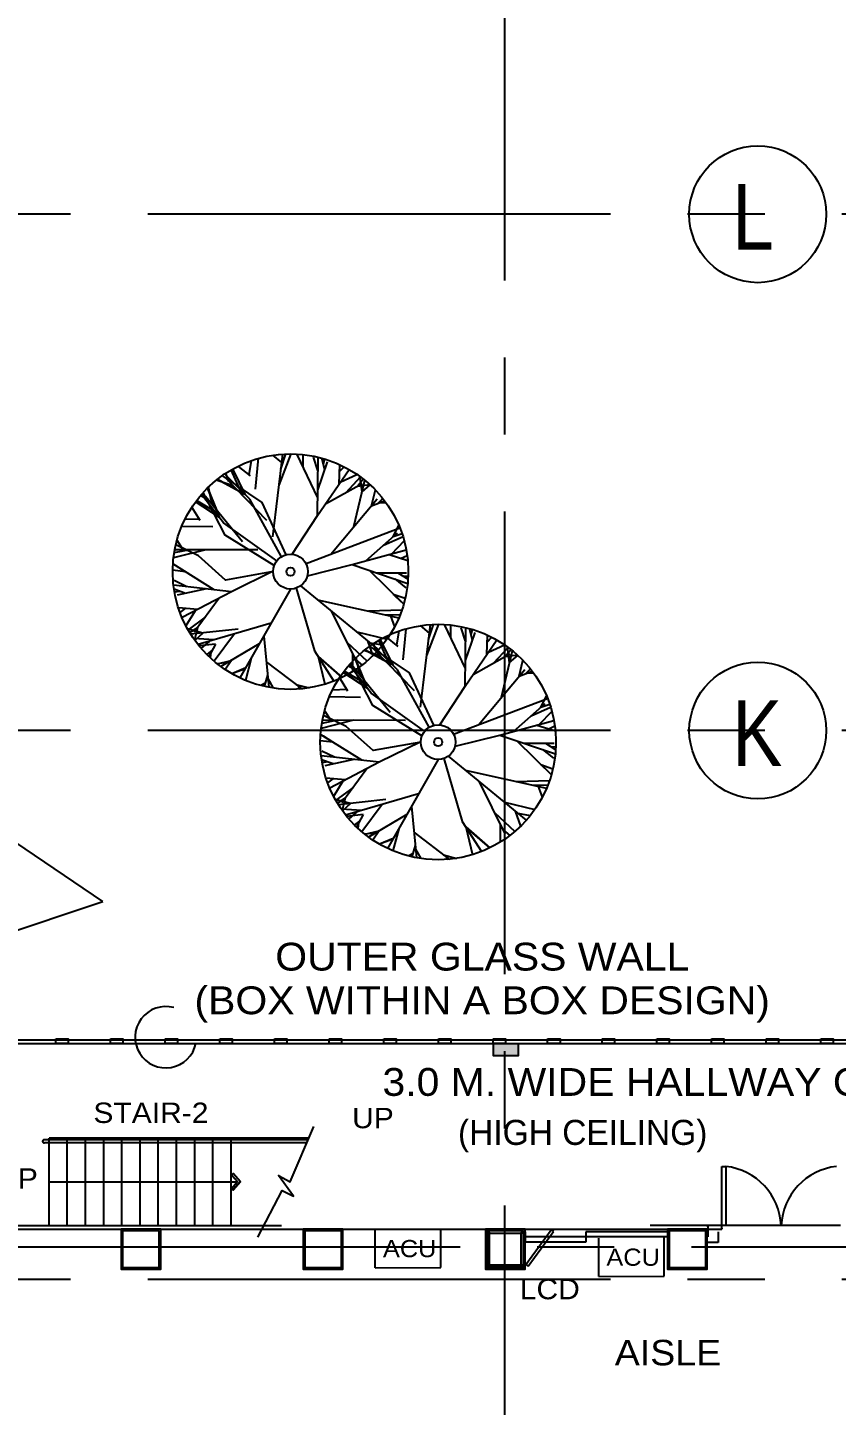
# Model space of a CAD drawing. Header units: millimetres. Extents: x 2148 to 2681, y 758 to 986.
# Drawn here: x 2299.27 to 2305.93, y 959.43 to 970.78 of the extents above; entities that cross this region are included whole.
import ezdxf

# ---------------------------------------------------------------- set-up
doc = ezdxf.new("R2010")
doc.units = ezdxf.units.MM
doc.linetypes.add('CENTER2', pattern=[28.575, 19.05, -3.175, 3.175, -3.175])
for name, color, linetype in [('cladding', 2, 'Continuous'), ('COLUMN', 7, 'Continuous'), ('D', 1, 'Continuous'), ('DR', 7, 'Continuous'), ('HATCH', 8, 'Continuous'), ('S-COLS', 6, 'Continuous'), ('S_GRID LINES', 252, 'Continuous'), ('TEXT', 6, 'Continuous')]:
    doc.layers.add(name, color=color, linetype=linetype)
doc.styles.add('ARIALNW', font='ARIALN.TTF')
doc.styles.add('MMTX$0$ESMX$0$X-OPTA1D', font='x-opta1d')

msp = doc.modelspace()

# ---------------------------------------------------------------- hatches: boundary and pattern name
at = {"layer": 'cladding'}
h = msp.add_hatch(color=256, dxfattribs=at)
h.paths.add_polyline_path([(2294.9863547, 960.6164818), (2294.9863547, 960.818979), (2295.0874106, 960.818979), (2295.0874106, 960.6164818)])
h.paths.add_polyline_path([(2294.9887839, 961.8891398), (2294.9887839, 961.7260593), (2295.1066247, 961.7260593), (2295.1066247, 961.9289431)])
h.paths.add_polyline_path([(2296.5048209, 962.4123399), (2296.707318, 962.4123399), (2296.707318, 962.311284), (2296.5048209, 962.311284)])
h.paths.add_polyline_path([(2298.6002604, 962.4123399), (2298.8027575, 962.4123399), (2298.8027575, 962.311284), (2298.6002604, 962.311284)])
h.paths.add_polyline_path([(2303.104246, 962.4123399), (2303.3067432, 962.4123399), (2303.3067432, 962.311284), (2303.104246, 962.311284)])

# ---------------------------------------------------------------- linework, layer by layer
at = {"color": 8, "ltscale": 0.05}
for p, q in [((2299.8877354, 963.5813846, 0), (2295.4042363, 966.6216973, 0)), ((2290.5018229, 960.4437215, 0), (2299.8877354, 963.5813846, 0))]:
    msp.add_line(p, q, dxfattribs=at)
for centre in [(2305.2800316, 969.2420849, 0), (2305.2803455, 964.9898693, 0)]:
    msp.add_circle(centre, 0.5634965)
at = {"layer": 'cladding'}
for p, q in [((2305.9607304, 960.9125956, 0), (2304.3947986, 960.9124278, 0)), ((2303.3708983, 960.5928889, 0), (2303.579972, 960.8776943, 0)), ((2303.3896164, 960.5791481, 0), (2303.5986901, 960.8639534, 0)), ((2303.579972, 960.8776943, 0), (2303.5986901, 960.8639534, 0)), ((2303.5829941, 960.881811, 0), (2303.5831699, 960.8820505, 0)), ((2303.3708983, 960.5928889, 0), (2303.3896164, 960.5791481, 0))]:
    msp.add_line(p, q, dxfattribs=at)
at = {"layer": 'cladding', "elevation": 0}
for points in [[(2299.5005223, 962.4514503), (2299.6021871, 962.4514503), (2299.6021871, 962.4123399), (2299.5005223, 962.4123399)], [(2299.5005223, 962.4514503), (2299.6021871, 962.4514503), (2299.6021871, 962.4123399), (2299.5005223, 962.4123399)], [(2299.9505223, 962.4514503), (2300.0521871, 962.4514503), (2300.0521871, 962.4123399), (2299.9505223, 962.4123399)], [(2299.9505223, 962.4514503), (2300.0521871, 962.4514503), (2300.0521871, 962.4123399), (2299.9505223, 962.4123399)], [(2300.4005223, 962.4514503), (2300.5021871, 962.4514503), (2300.5021871, 962.4123399), (2300.4005223, 962.4123399)], [(2300.4005223, 962.4514503), (2300.5021871, 962.4514503), (2300.5021871, 962.4123399), (2300.4005223, 962.4123399)], [(2300.8505223, 962.4514503), (2300.9521871, 962.4514503), (2300.9521871, 962.4123399), (2300.8505223, 962.4123399)], [(2300.8505223, 962.4514503), (2300.9521871, 962.4514503), (2300.9521871, 962.4123399), (2300.8505223, 962.4123399)], [(2301.3005223, 962.4514503), (2301.4021871, 962.4514503), (2301.4021871, 962.4123399), (2301.3005223, 962.4123399)], [(2301.3005223, 962.4514503), (2301.4021871, 962.4514503), (2301.4021871, 962.4123399), (2301.3005223, 962.4123399)], [(2301.7505223, 962.4514503), (2301.8521871, 962.4514503), (2301.8521871, 962.4123399), (2301.7505223, 962.4123399)], [(2301.7505223, 962.4514503), (2301.8521871, 962.4514503), (2301.8521871, 962.4123399), (2301.7505223, 962.4123399)], [(2302.2005223, 962.4514503), (2302.3021871, 962.4514503), (2302.3021871, 962.4123399), (2302.2005223, 962.4123399)], [(2302.2005223, 962.4514503), (2302.3021871, 962.4514503), (2302.3021871, 962.4123399), (2302.2005223, 962.4123399)], [(2302.6505223, 962.4514503), (2302.7521871, 962.4514503), (2302.7521871, 962.4123399), (2302.6505223, 962.4123399)], [(2302.6505223, 962.4514503), (2302.7521871, 962.4514503), (2302.7521871, 962.4123399), (2302.6505223, 962.4123399)], [(2303.1005223, 962.4514503), (2303.2021871, 962.4514503), (2303.2021871, 962.4123399), (2303.1005223, 962.4123399)], [(2303.1005223, 962.4514503), (2303.2021871, 962.4514503), (2303.2021871, 962.4123399), (2303.1005223, 962.4123399)], [(2303.5505223, 962.4514503), (2303.6521871, 962.4514503), (2303.6521871, 962.4123399), (2303.5505223, 962.4123399)], [(2303.5505223, 962.4514503), (2303.6521871, 962.4514503), (2303.6521871, 962.4123399), (2303.5505223, 962.4123399)], [(2304.0005223, 962.4514503), (2304.1021871, 962.4514503), (2304.1021871, 962.4123399), (2304.0005223, 962.4123399)], [(2304.0005223, 962.4514503), (2304.1021871, 962.4514503), (2304.1021871, 962.4123399), (2304.0005223, 962.4123399)], [(2304.4505223, 962.4514503), (2304.5521871, 962.4514503), (2304.5521871, 962.4123399), (2304.4505223, 962.4123399)], [(2304.4505223, 962.4514503), (2304.5521871, 962.4514503), (2304.5521871, 962.4123399), (2304.4505223, 962.4123399)], [(2304.9005223, 962.4514503), (2305.0021871, 962.4514503), (2305.0021871, 962.4123399), (2304.9005223, 962.4123399)], [(2304.9005223, 962.4514503), (2305.0021871, 962.4514503), (2305.0021871, 962.4123399), (2304.9005223, 962.4123399)], [(2305.3505223, 962.4514503), (2305.4521871, 962.4514503), (2305.4521871, 962.4123399), (2305.3505223, 962.4123399)], [(2305.3505223, 962.4514503), (2305.4521871, 962.4514503), (2305.4521871, 962.4123399), (2305.3505223, 962.4123399)], [(2305.8005223, 962.4514503), (2305.9021871, 962.4514503), (2305.9021871, 962.4123399), (2305.8005223, 962.4123399)], [(2305.8005223, 962.4514503), (2305.9021871, 962.4514503), (2305.9021871, 962.4123399), (2305.8005223, 962.4123399)]]:
    msp.add_lwpolyline(points, close=True, dxfattribs=at)
at = {"layer": 'cladding'}
msp.add_lwpolyline([(2301.1647997, 960.8166655), (2301.3645465, 961.2023435), (2301.4583931, 961.1537394), (2301.33397, 961.3262246), (2301.4290829, 961.2719227), (2301.625628, 961.7287518)], dxfattribs=at)
at = {"layer": 'COLUMN', "color": 4, "lineweight": -3, "ltscale": 0.05, "elevation": 0}
for points in [[(2303.104246, 962.4123399), (2303.3067432, 962.4123399), (2303.3067432, 962.311284), (2303.104246, 962.311284)], [(2303.3645895, 960.881811), (2303.0384284, 960.881811), (2303.0384284, 960.5536498), (2303.3645895, 960.5536498)]]:
    msp.add_lwpolyline(points, close=True, dxfattribs=at)
at = {"layer": 'COLUMN', "color": 2, "lineweight": -3, "ltscale": 0.05, "elevation": 0}
msp.add_lwpolyline([(2303.3520895, 960.869311), (2303.0509284, 960.869311), (2303.0509284, 960.5661498), (2303.3520895, 960.5661498)], close=True, dxfattribs=at)
at = {"layer": 'D', "color": 8, "ltscale": 0.5}
for p, q in [((2301.2878254, 966.5864705), (2301.36924, 967.2669783)), ((2301.3387567, 967.012182), (2301.437596, 967.2690761)), ((2301.354461, 967.1434473), (2301.3947387, 967.2683252)), ((2301.6571192, 966.906114), (2301.4863891, 967.2676248)), ((2301.1050156, 967.0867251), (2301.0032435, 967.1686238)), ((2301.0935395, 967.0959602), (2301.1128585, 967.2146845)), ((2301.1448327, 966.9777665), (2301.1708233, 967.2329429)), ((2301.3609259, 967.1974847), (2301.2867738, 967.2579783)), ((2301.5379163, 967.158519), (2301.499181, 967.2405387)), ((2301.5379163, 967.158519), (2301.5379384, 967.2634112)), ((2301.6592524, 967.1304985), (2301.6215005, 967.2401958)), ((2301.6557303, 966.7600268), (2301.6603135, 967.2421169)), ((2301.6577244, 966.9697767), (2301.7391864, 967.2028454)), ((2301.7159807, 967.1364521), (2301.69252, 967.2337732)), ((2301.7042504, 967.1851127), (2301.7169566, 967.2266467)), ((2301.8338738, 967.0196453), (2301.8389988, 967.1801163)), ((2301.8371524, 967.122302), (2301.8755423, 967.162348)), ((2300.9623688, 967.0053862), (2300.822189, 967.0525215)), ((2301.0616006, 966.9325777), (2300.8304378, 967.0591354)), ((2300.8304378, 967.0591354), (2301.0150591, 966.9580584)), ((2301.0995184, 966.8948306), (2300.8903771, 967.10303)), ((2300.9266078, 967.0421854), (2300.9018041, 967.1106267)), ((2301.2386224, 966.7211135), (2300.9019769, 967.0675312)), ((2301.0377431, 966.927824), (2300.9455216, 967.1376205)), ((2301.0616006, 966.9325777), (2300.9575329, 967.1444904)), ((2301.6557303, 966.7600268), (2301.916521, 967.1400916)), ((2301.8469128, 967.0386478), (2301.980529, 967.0999133)), ((2301.8908015, 966.950552), (2302.0105338, 967.0785611)), ((2301.9554983, 966.6697319), (2302.0446056, 967.0521344)), ((2301.9848257, 967.0030687), (2302.0314749, 967.0626072)), ((2302.0219395, 966.9548632), (2302.0032889, 967.083875)), ((2300.881652, 966.7017163), (2300.7000584, 966.9343336)), ((2300.8487286, 966.7438904), (2300.7508295, 966.9885715)), ((2300.7508295, 966.9885715), (2300.829018, 966.7931536)), ((2300.788356, 966.8511432), (2300.7583856, 966.9959669)), ((2301.7216257, 966.8560598), (2302.024451, 967.0252011)), ((2301.9848257, 967.0030687), (2302.085436, 967.0170634)), ((2302.0219395, 966.9548632), (2302.0901441, 967.0127584)), ((2302.0993972, 966.8411118), (2302.1317594, 966.9720825)), ((2300.6904848, 966.7192897), (2300.6213926, 966.8301555)), ((2300.8487286, 966.7438904), (2300.6508377, 966.8726392)), ((2300.8563113, 966.7670049), (2300.6590996, 966.8837393)), ((2300.7561148, 966.8910624), (2300.6911451, 966.923901)), ((2301.0374184, 966.5427686), (2300.7339084, 966.9185571)), ((2301.3582844, 966.4214276), (2301.0995184, 966.8948306)), ((2301.764198, 966.4418984), (2302.1467985, 966.8975655)), ((2302.0993972, 966.8411118), (2302.2079233, 966.8828044)), ((2302.1536602, 966.8619581), (2302.1933966, 966.9015986)), ((2302.1732338, 966.8694777), (2302.2179486, 966.8692572)), ((2300.6826938, 966.7317913), (2300.5625091, 966.726861)), ((2301.3205765, 966.3880037), (2300.881652, 966.7017163)), ((2301.4471398, 966.4418221), (2301.6557303, 966.7600268)), ((2300.793877, 966.6666834), (2300.5374257, 966.6715065)), ((2302.0542263, 966.3874781), (2302.3138118, 966.6175376)), ((2302.1992459, 966.5160027), (2302.3595916, 966.5867938)), ((2302.2798445, 966.5874339), (2302.3262515, 966.6777924)), ((2302.2798445, 966.5874339), (2302.3514406, 966.6118262)), ((2300.7364358, 966.4782916), (2300.4695361, 966.4109988)), ((2300.6042345, 966.4784551), (2300.4754253, 966.4534562)), ((2301.1651828, 966.4777615), (2300.4798228, 966.4786089)), ((2300.5498118, 966.4785224), (2300.4986551, 966.5593989)), ((2301.9418293, 966.3569586), (2302.3866573, 966.477744)), ((2302.2679274, 966.4455049), (2302.3698481, 966.5514243)), ((2300.8035277, 966.1495003), (2300.4651209, 966.3623843)), ((2301.9418293, 966.3569586), (2302.3984344, 966.2022213)), ((2302.2456868, 966.4394659), (2302.3988624, 966.3913571)), ((2302.3436765, 966.4086897), (2302.3941465, 966.4317167)), ((2300.5672538, 966.2981347), (2300.4631172, 966.3107018)), ((2300.5672538, 966.2981347), (2300.4904759, 966.346434)), ((2301.2896651, 966.3022383), (2300.9487257, 966.1333459)), ((2302.0801938, 966.3100688), (2302.3651281, 966.0296205)), ((2302.1404911, 966.2896349), (2302.3873859, 966.2896349)), ((2302.3170541, 966.2896349), (2302.4011844, 966.2353772)), ((2302.3591192, 966.2625061), (2302.4025197, 966.2607968)), ((2300.9487257, 966.1333459), (2300.4695702, 966.1866556)), ((2300.5677902, 966.118709), (2300.4739882, 966.1536805)), ((2300.5805092, 966.1743128), (2300.4761357, 966.2249574)), ((2300.5208892, 966.1361948), (2300.4781304, 966.1285652)), ((2300.7402526, 966.1565401), (2300.4990917, 966.1036395)), ((2300.9487257, 966.1333459), (2300.5401084, 965.9200552)), ((2301.4800568, 966.1633211), (2301.6313799, 965.6454682)), ((2302.2927166, 966.2380477), (2302.3838147, 966.1662158)), ((2300.8454782, 966.0794526), (2300.6412149, 965.7991163)), ((2301.6566034, 966.0669208), (2302.3258649, 965.9192451)), ((2302.2791335, 966.1142613), (2302.3437795, 966.050633)), ((2302.2791335, 966.1142613), (2302.378159, 966.0796733)), ((2300.6696033, 965.9876491), (2300.5096772, 966.0018207)), ((2300.5672952, 965.996715), (2300.5229311, 965.9634088)), ((2300.6491733, 965.976985), (2300.5723142, 965.8516876)), ((2300.7313648, 965.9228404), (2300.5899109, 965.8193371)), ((2301.7674719, 965.9760482), (2301.9834152, 965.5439557)), ((2302.0752795, 965.974538), (2302.3503991, 965.983081)), ((2302.2043755, 965.9460523), (2302.3355496, 965.9428715)), ((2302.2575198, 965.9343258), (2302.2901596, 965.8443665)), ((2300.7113458, 965.7931678), (2300.585505, 965.8271674)), ((2300.6679431, 965.8357988), (2300.6032362, 965.7966326)), ((2301.0023902, 965.8249078), (2300.6120573, 965.7823398)), ((2300.6679431, 965.8357988), (2300.6419745, 965.7375955)), ((2300.7113458, 965.7931678), (2300.6456833, 965.7324047)), ((2301.9788068, 965.802829), (2302.2282687, 965.7431696)), ((2302.309235, 965.6916962), (2302.328554, 965.8104204)), ((2302.3605282, 965.5735025), (2302.3865188, 965.8286789)), ((2302.5766214, 965.7932207), (2302.5024693, 965.8537143)), ((2302.5035209, 965.1822065), (2302.5849355, 965.8627142)), ((2302.5544522, 965.607918), (2302.6532915, 965.8648121)), ((2302.5701565, 965.7391833), (2302.6104342, 965.8640612)), ((2302.8728147, 965.50185), (2302.7020846, 965.8633608)), ((2302.7536118, 965.7542549), (2302.7148765, 965.8362747)), ((2302.7536118, 965.7542549), (2302.7536339, 965.8591471)), ((2302.8749479, 965.7262345), (2302.837196, 965.8359318)), ((2302.8714259, 965.3557628), (2302.876009, 965.8378529)), ((2302.8734199, 965.5655126), (2302.954882, 965.7985813)), ((2302.9316762, 965.7321881), (2302.9082155, 965.8295092)), ((2302.9199459, 965.7808486), (2302.9326521, 965.8223826)), ((2300.8149786, 965.7026177), (2300.6810705, 965.6862084)), ((2300.8149786, 965.7026177), (2300.7605623, 965.59988)), ((2301.8963272, 965.7182148), (2302.0639469, 965.5619361)), ((2302.0685261, 965.7292912), (2302.1122591, 965.6061962)), ((2302.0734576, 965.7154107), (2302.1919075, 965.6944752)), ((2302.3152139, 965.4905666), (2302.1060726, 965.6987659)), ((2302.1423033, 965.6379213), (2302.1174996, 965.7063627)), ((2302.2534386, 965.5235599), (2302.1612171, 965.7333564)), ((2302.2772961, 965.5283136), (2302.1732284, 965.7402264)), ((2302.3207111, 965.6824611), (2302.218939, 965.7643598)), ((2302.8714259, 965.3557628), (2303.1322165, 965.7358276)), ((2303.0495693, 965.6153812), (2303.0546943, 965.7758522)), ((2303.0528479, 965.7180379), (2303.0912378, 965.7580839)), ((2303.0626083, 965.6343837), (2303.1962245, 965.6956492)), ((2303.237635, 965.5505991), (2303.2189844, 965.6796109)), ((2300.7877704, 965.6512489), (2300.7436474, 965.6165573)), ((2300.777956, 965.6327193), (2300.7728083, 965.5883013)), ((2301.6313799, 965.6454682), (2301.7910545, 965.3972927)), ((2301.6603293, 965.6004734), (2301.8590068, 965.427325)), ((2301.6603293, 965.6004734), (2301.7165748, 965.3711842)), ((2301.8590068, 965.427325), (2301.7003303, 965.5656123)), ((2301.9446765, 965.6214702), (2301.9429204, 965.4735883)), ((2302.0644241, 965.3396263), (2301.966525, 965.5843075)), ((2301.966525, 965.5843075), (2302.0447135, 965.3888896)), ((2301.9676156, 965.57557), (2302.0240404, 965.5295733)), ((2302.0040515, 965.4468792), (2301.9740811, 965.5917029)), ((2302.1780643, 965.6011222), (2302.0378845, 965.6482575)), ((2302.2772961, 965.5283136), (2302.0461333, 965.6548714)), ((2302.0461333, 965.6548714), (2302.2307546, 965.5537943)), ((2302.4543179, 965.3168494), (2302.1176724, 965.6632671)), ((2302.9373212, 965.4517957), (2303.2401465, 965.6209371)), ((2303.1064971, 965.5462879), (2303.2262293, 965.674297)), ((2303.1711938, 965.2654679), (2303.2603011, 965.6478704)), ((2303.2005213, 965.5988046), (2303.2471704, 965.6583432)), ((2303.2005213, 965.5988046), (2303.3011315, 965.6127993)), ((2303.237635, 965.5505991), (2303.3058396, 965.6084943)), ((2303.3150927, 965.4368478), (2303.3474549, 965.5678185)), ((2301.0451659, 965.4930287), (2300.9498908, 965.4578018)), ((2302.0644241, 965.3396263), (2301.8665332, 965.4683752)), ((2302.0720068, 965.3627409), (2301.8747951, 965.4794752)), ((2301.9718104, 965.4867983), (2301.9068406, 965.519637)), ((2302.0973475, 965.2974522), (2301.9157539, 965.5300696)), ((2302.2531139, 965.1385045), (2301.9496039, 965.5142931)), ((2302.5739799, 965.0171635), (2302.3152139, 965.4905666)), ((2302.9798935, 965.0376343), (2303.362494, 965.4933015)), ((2303.3150927, 965.4368478), (2303.4236188, 965.4785403)), ((2303.3693557, 965.457694), (2303.4090921, 965.4973345)), ((2303.3889293, 965.4652136), (2303.4336441, 965.4649932)), ((2301.5028063, 965.3412987), (2301.4934813, 965.3307386)), ((2301.5020877, 965.3511808), (2301.503525, 965.3314167)), ((2301.5028063, 965.3412987), (2301.5108319, 965.3319759)), ((2301.9061803, 965.3150257), (2301.8370881, 965.4258915)), ((2302.6628353, 965.037558), (2302.8714259, 965.3557628)), ((2302.0095725, 965.2624193), (2301.7531213, 965.2672425)), ((2301.8983893, 965.3275272), (2301.7782046, 965.3225969)), ((2302.536272, 964.9837396), (2302.0973475, 965.2974522)), ((2303.49554, 965.1831698), (2303.541947, 965.2735283)), ((2301.7655073, 965.0742583), (2301.7143506, 965.1551348)), ((2303.2699218, 964.983214), (2303.5295073, 965.2132735)), ((2303.4149414, 965.1117387), (2303.5752871, 965.1825297)), ((2303.4836229, 965.0412409), (2303.5855436, 965.1471602)), ((2303.49554, 965.1831698), (2303.5671361, 965.2075621)), ((2301.9521313, 965.0740276), (2301.6852316, 965.0067348)), ((2301.8199301, 965.0741911), (2301.6911208, 965.0491922)), ((2302.3808783, 965.0734975), (2301.6955183, 965.0743449)), ((2303.1575248, 964.9526946), (2303.6023528, 965.0734799)), ((2303.4613823, 965.0352018), (2303.6145579, 964.987093)), ((2303.559372, 965.0044256), (2303.609842, 965.0274527)), ((2301.7829494, 964.8938707), (2301.6788127, 964.9064378)), ((2302.0192233, 964.7452362), (2301.6808164, 964.9581202)), ((2301.7829494, 964.8938707), (2301.7061714, 964.9421699)), ((2302.5053606, 964.8979742), (2302.1644212, 964.7290819)), ((2303.1575248, 964.9526946), (2303.6141299, 964.7979573)), ((2303.2958893, 964.9058047), (2303.5808237, 964.6253564)), ((2303.3561866, 964.8853708), (2303.6030814, 964.8853708)), ((2303.5327496, 964.8853708), (2303.6168799, 964.8311132)), ((2302.1644212, 964.7290819), (2301.6852657, 964.7823915)), ((2301.7962047, 964.7700487), (2301.6918312, 964.8206934)), ((2303.5084121, 964.8337836), (2303.5995102, 964.7619517)), ((2303.5748147, 964.858242), (2303.6182152, 964.8565327)), ((2301.7834857, 964.714445), (2301.6896837, 964.7494164)), ((2301.7365847, 964.7319307), (2301.6938259, 964.7243011)), ((2301.9559481, 964.7522761), (2301.7147872, 964.6993754)), ((2302.1644212, 964.7290819), (2301.7558039, 964.5157911)), ((2302.0611737, 964.6751886), (2301.8569104, 964.3948523)), ((2302.6957523, 964.7590571), (2302.8470754, 964.2412042)), ((2302.8722989, 964.6626567), (2303.5415604, 964.5149811)), ((2303.494829, 964.7099972), (2303.5594751, 964.6463689)), ((2303.494829, 964.7099972), (2303.5938545, 964.6754093)), ((2301.8852989, 964.5833851), (2301.7253727, 964.5975566)), ((2301.7829907, 964.5924509), (2301.7386266, 964.5591447)), ((2301.8648688, 964.572721), (2301.7880097, 964.4474236)), ((2302.9831674, 964.5717841), (2303.1991107, 964.1396917)), ((2303.290975, 964.5702739), (2303.5660946, 964.5788169)), ((2303.420071, 964.5417883), (2303.5512451, 964.5386074)), ((2301.9470603, 964.5185764), (2301.8056065, 964.4150731)), ((2301.8836386, 964.4315348), (2301.8189317, 964.3923685)), ((2301.8836386, 964.4315348), (2301.85767, 964.3333314)), ((2303.4732153, 964.5300617), (2303.5058551, 964.4401025)), ((2301.9270413, 964.3889037), (2301.8012005, 964.4229034)), ((2302.2180857, 964.4206437), (2301.8277528, 964.3780758)), ((2301.9270413, 964.3889037), (2301.8613788, 964.3281406)), ((2303.1945023, 964.398565), (2303.4439642, 964.3389056)), ((2303.2842216, 964.3250272), (2303.3279547, 964.2019322)), ((2302.0306741, 964.2983537), (2301.896766, 964.2819443)), ((2302.0034659, 964.2469848), (2301.9593429, 964.2122932)), ((2302.0306741, 964.2983537), (2301.9762578, 964.1956159)), ((2301.9936515, 964.2284552), (2301.9885038, 964.1840372)), ((2302.8470754, 964.2412042), (2303.00675, 963.9930287)), ((2303.1120227, 964.3139507), (2303.2796424, 964.1576721)), ((2303.160372, 964.2172061), (2303.1586159, 964.0693242)), ((2303.2891531, 964.3111466), (2303.407603, 964.2902112)), ((2302.2608614, 964.0887646), (2302.1655863, 964.0535378)), ((2302.8760248, 964.1962094), (2303.0747023, 964.023061)), ((2302.8760248, 964.1962094), (2302.9322704, 963.9669202)), ((2303.0747023, 964.023061), (2302.9160258, 964.1613483)), ((2303.1833111, 964.1713059), (2303.2397359, 964.1253093)), ((2302.7185018, 963.9370347), (2302.7091768, 963.9264746)), ((2302.7177832, 963.9469167), (2302.7192205, 963.9271526)), ((2302.7185018, 963.9370347), (2302.7265274, 963.9277118))]:
    msp.add_line(p, q, dxfattribs=at)
at = {"layer": 'D', "ltscale": 0.5}
for p, q in [((2301.5726204, 966.2650397), (2301.9418293, 966.3569586)), ((2302.7883159, 964.8607756), (2303.1575248, 964.9526946))]:
    msp.add_line(p, q, dxfattribs=at)
at = {"layer": 'D', "color": 8, "ltscale": 0.5}
for points in [[(2301.3981898, 966.4381796), (2301.1986632, 966.8681047), (2300.8714614, 967.0899317)], [(2301.2991561, 966.3503973), (2300.8962855, 966.6000805), (2300.7153322, 966.9515405)], [(2301.5608351, 966.364547), (2302.3341212, 966.6586749)], [(2301.2896279, 966.2989738), (2300.8977058, 966.2288028), (2300.6765956, 966.4285727), (2300.4884099, 966.5193551)], [(2301.5162634, 966.1819494), (2302.1588979, 965.6552186)], [(2301.2727458, 965.872962), (2300.6716424, 965.6979655)], [(2300.8035337, 965.7363624), (2300.6349916, 965.7475689)], [(2300.7625053, 965.724418), (2300.6964371, 965.6678166)], [(2300.9721941, 965.7854637), (2300.8035337, 965.5609423)], [(2301.1765455, 965.7035571), (2300.8593648, 965.5167471)], [(2301.2131924, 965.7680907), (2301.2545107, 965.3454524)], [(2302.6138853, 965.0339156), (2302.4143588, 965.4638407), (2302.0871569, 965.6856676)], [(2300.829497, 965.5395591), (2300.9463558, 965.5679822), (2300.8954386, 965.491524)], [(2301.1088122, 965.5842812), (2301.0613322, 965.4029475)], [(2300.9149952, 965.5495117), (2300.829497, 965.5395591)], [(2301.0641412, 965.5056174), (2300.9496168, 965.4579593)], [(2301.2338515, 965.5567716), (2301.5254654, 965.3332628)], [(2302.5148516, 964.9461332), (2302.111981, 965.1958165), (2301.9310277, 965.5472765)], [(2301.2251648, 965.3802013), (2301.1897479, 965.3598948)], [(2301.2446796, 965.4460135), (2301.2171621, 965.3532129)], [(2301.2474977, 965.417187), (2301.2897558, 965.3395189)], [(2301.4774561, 965.3700597), (2301.5859039, 965.3409618)], [(2302.7765306, 964.960283), (2303.5498167, 965.2544109)], [(2302.5053234, 964.8947098), (2302.1134013, 964.8245388), (2301.8922911, 965.0243087), (2301.7041054, 965.115091)], [(2302.7319589, 964.7776854), (2303.3745935, 964.2509545)], [(2302.4884413, 964.4686979), (2301.8873379, 964.2937014)], [(2302.0192292, 964.3320983), (2301.8506871, 964.3433048)], [(2301.9782008, 964.3201539), (2301.9121326, 964.2635526)], [(2302.1878896, 964.3811997), (2302.0192292, 964.1566783)], [(2302.4288879, 964.3638267), (2302.4702062, 963.9411884)], [(2302.392241, 964.299293), (2302.0750603, 964.112483)], [(2302.0451925, 964.1352951), (2302.1620513, 964.1637181), (2302.1111341, 964.0872599)], [(2302.1306907, 964.1452477), (2302.0451925, 964.1352951)], [(2302.2798367, 964.1013533), (2302.1653123, 964.0536953)], [(2302.3245077, 964.1800171), (2302.2770277, 963.9986834)], [(2302.4495471, 964.1525075), (2302.7411609, 963.9289988)], [(2302.4408603, 963.9759372), (2302.4054434, 963.9556308)], [(2302.4603751, 964.0417495), (2302.4328576, 963.9489489)], [(2302.4631933, 964.0129229), (2302.5054513, 963.9352548)], [(2302.6931516, 963.9657957), (2302.8015994, 963.9366977)]]:
    msp.add_lwpolyline(points, dxfattribs=at)
at = {"layer": 'D', "ltscale": 0.5}
for points in [[(2301.4331587, 966.155443), (2301.0170242, 965.4226461)], [(2302.6488542, 964.751179), (2302.2327197, 964.0183821)]]:
    msp.add_lwpolyline(points, dxfattribs=at)
for centre, radius in [((2301.4331587, 966.2989738), 0.9701125), ((2301.4331587, 966.2989738), 0.1435308), ((2301.4331587, 966.2989738), 0.0340223), ((2302.6488542, 964.8947098), 0.9701125), ((2302.6488542, 964.8947098), 0.1435308), ((2302.6488542, 964.8947098), 0.0340223)]:
    msp.add_circle(centre, radius, dxfattribs=at)
at = {"layer": 'DR', "ltscale": 10}
for p, q in [((2296.5377615, 962.442268, 0), (2306.4650787, 962.442268, 0)), ((2296.5377615, 962.4123399, 0), (2306.4650787, 962.4123399)), ((2301.5785424, 961.619311, 0), (2299.4066741, 961.619311, 0)), ((2301.5677865, 961.594311, 0), (2299.4066741, 961.594311, 0)), ((2301.5839204, 961.631811, 0), (2299.4449388, 961.631811, 0)), ((2299.4449388, 960.9134703, 0), (2299.4449388, 961.631811, 0)), ((2299.5949388, 960.9134703, 0), (2299.5949388, 961.631811, 0)), ((2299.7449388, 960.9134703, 0), (2299.7449388, 961.631811, 0)), ((2299.8949388, 960.9134703, 0), (2299.8949388, 961.631811, 0)), ((2300.0449388, 960.9134703, 0), (2300.0449388, 961.631811, 0)), ((2300.1949388, 960.9134703, 0), (2300.1949388, 961.631811, 0)), ((2300.3449388, 960.9134703, 0), (2300.3449388, 961.631811, 0)), ((2300.4949388, 960.9134703, 0), (2300.4949388, 961.631811, 0)), ((2300.6449388, 960.9134703, 0), (2300.6449388, 961.631811, 0)), ((2300.7949388, 960.9134703, 0), (2300.7949388, 961.631811, 0)), ((2300.9449388, 960.9134703, 0), (2300.9449388, 961.631811, 0)), ((2304.9857304, 960.9124278, 0), (2304.9857304, 961.3999278, 0)), ((2304.9857304, 961.3999278, 0), (2305.0182304, 961.3999278, 0)), ((2305.0182304, 961.3999278, 0), (2305.0182304, 960.9124278, 0)), ((2295.9267237, 960.9134703), (2301.3588922, 960.9134703, 0)), ((2304.8683894, 960.9034703, 0), (2304.8683894, 960.9134703, 0)), ((2304.8683894, 960.9134703, 0), (2304.8683894, 960.9034703, 0)), ((2305.0182304, 960.9124278, 0), (2304.9857304, 960.9124278, 0)), ((2304.9857304, 960.8824997, 0), (2304.9857304, 960.9124278, 0)), ((2295.9267237, 960.881811, 0), (2304.9857304, 960.8824997, 0)), ((2304.9857304, 960.8924997, 0), (2304.9857304, 960.8824997, 0))]:
    msp.add_line(p, q, dxfattribs=at)
at = {"layer": 'DR', "ltscale": 0.5}
for p, q in [((2302.1312948, 960.5651717, 0), (2302.1312948, 960.8797849, 0)), ((2302.6714344, 960.5671978, 0), (2302.6714344, 960.881811, 0)), ((2303.9709157, 960.494345, 0), (2303.9709157, 960.8089582, 0)), ((2304.5110553, 960.4963711, 0), (2304.5110553, 960.8109843, 0)), ((2302.1312948, 960.5651717, 0), (2302.6714344, 960.5671978, 0)), ((2303.9709157, 960.494345, 0), (2304.5110553, 960.4963711, 0))]:
    msp.add_line(p, q, dxfattribs=at)
at = {"layer": 'DR', "ltscale": 10}
for centre, radius, start, end in [((2299.4039802, 961.606811, 0), 0.012787, 77.83811922, 282.16188078), ((2278.8205691, 956.0048692, 0), 20.4772008, 345.99246652, 12.93103138)]:
    msp.add_arc(centre, radius, start, end, dxfattribs=at)
at = {"layer": 'HATCH', "linetype": 'CENTER2', "ltscale": 0.5}
for p, q in [((2303.3645895, 960.8614757, 0), (2303.3645895, 960.775437, 0)), ((2304.5384285, 960.8194989, 0), (2303.3645895, 960.8194989, 0)), ((2303.8645895, 960.8614757, 0), (2303.8645895, 960.775437, 0)), ((2304.5384285, 960.8600708, 0), (2303.8645895, 960.8614757, 0)), ((2304.8683894, 960.9034703, 0), (2304.8683894, 960.8194989, 0)), ((2304.9552917, 960.8604333, 0), (2304.9552917, 960.7743945, 0)), ((2303.8645895, 960.775437, 0), (2303.3645895, 960.775437, 0)), ((2304.8683894, 960.775437, 0), (2304.9552917, 960.775437, 0))]:
    msp.add_line(p, q, dxfattribs=at)
at = {"layer": 'HATCH', "color": 7, "linetype": 'ByBlock', "ltscale": 0.5, "elevation": 0}
for points in [[(2301.0218039, 961.2742656), (2300.962356, 961.3423691), (2300.9461436, 961.3300345), (2300.9968186, 961.2742656)], [(2301.0218039, 961.2726407), (2300.962356, 961.3407442), (2300.9461436, 961.3284096), (2300.9968186, 961.2726407)], [(2301.0218039, 961.2742656), (2300.962356, 961.2061621), (2300.9461436, 961.2184966), (2300.9968186, 961.2742656)], [(2301.0218039, 961.2726407), (2300.962356, 961.2045372), (2300.9461436, 961.2168717), (2300.9968186, 961.2726407)]]:
    msp.add_lwpolyline(points, dxfattribs=at)
at = {"layer": 'HATCH', "linetype": 'ByBlock', "ltscale": 0.5}
for centre, radius, start, end in [((2300.4067096, 962.4640959), 0.2529601, 75.04671193, 348.19384103), ((2304.9569626, 960.8866612, 0), 0.5169104, 2.85723165, 83.19290031), ((2305.9894983, 960.8866612, 0), 0.5169104, 96.80709969, 177.14276835)]:
    msp.add_arc(centre, radius, start, end, dxfattribs=at)
at = {"layer": 'S-COLS', "elevation": 0}
for points in [[(2300.3645897, 960.881811), (2300.0384285, 960.881811), (2300.0384285, 960.5536498), (2300.3645897, 960.5536498)], [(2300.3520897, 960.869311), (2300.0509285, 960.869311), (2300.0509285, 960.5661498), (2300.3520897, 960.5661498)], [(2301.8645897, 960.881811), (2301.5384285, 960.881811), (2301.5384285, 960.5536498), (2301.8645897, 960.5536498)], [(2301.8520897, 960.869311), (2301.5509285, 960.869311), (2301.5509285, 960.5661498), (2301.8520897, 960.5661498)], [(2303.071509, 960.849311), (2303.051509, 960.8604721), (2303.051509, 960.5781498), (2303.071509, 960.589311)], [(2303.071509, 960.849311), (2303.331509, 960.849311), (2303.3426701, 960.869311), (2303.0603478, 960.869311)], [(2303.331509, 960.849311), (2303.351509, 960.8604721), (2303.351509, 960.5781498), (2303.331509, 960.589311)], [(2304.8645897, 960.881811), (2304.5384285, 960.881811), (2304.5384285, 960.5536498), (2304.8645897, 960.5536498)], [(2304.8520897, 960.869311), (2304.5509285, 960.869311), (2304.5509285, 960.5661498), (2304.8520897, 960.5661498)], [(2303.071509, 960.589311), (2303.331509, 960.589311), (2303.3426701, 960.569311), (2303.0603478, 960.569311)]]:
    msp.add_lwpolyline(points, close=True, dxfattribs=at)
for points in [[(2300.3426702, 960.869311), (2300.0603479, 960.869311)], [(2301.8426702, 960.869311), (2301.5603479, 960.869311)]]:
    msp.add_lwpolyline(points, dxfattribs=at)
at = {"layer": 'S_GRID LINES', "linetype": 'CENTER2', "ltscale": 0.2}
for p, q in [((2303.1989709, 922.9776771, 0), (2303.1989709, 977.7411715, 0)), ((2355.5030932, 969.2420849, 0), (2290.9518229, 969.2420849, 0)), ((2355.5030932, 964.9898693, 0), (2290.9518229, 964.9898693, 0)), ((2299.4449388, 961.2726407, 0), (2300.9968186, 961.2726407, 0)), ((2319.9739198, 960.7338663, 0), (2288.1487468, 960.7338663, 0)), ((2355.5030932, 960.4692324), (2290.9518229, 960.4692324))]:
    msp.add_line(p, q, dxfattribs=at)

# ---------------------------------------------------------------- texts
at = {"color": 2, "style": 'MMTX$0$ESMX$0$X-OPTA1D', "width": 1.1}
for s, height, p in [('OUTER GLASS WALL ', 0.2291625, (2301.3077506, 963.0130532, 0)), ('(BOX WITHIN A BOX DESIGN)', 0.2291625, (2300.6423436, 962.6534405, 0)), ('3.0 M. WIDE HALLWAY OR ART GALLERY ', 0.2291625, (2302.1902692, 961.9809771, 0)), ('STAIR-2', 0.168, (2299.8102908, 961.7575104, 0)), ('ACU', 0.14175, (2302.1944241, 960.6521957, 0)), ('ACU', 0.14175, (2304.034045, 960.581369, 0)), ('AISLE', 0.21, (2304.1032426, 959.7612364, 0))]:
    msp.add_text(s, height=height, dxfattribs=at).set_placement(p)
at = {"color": 2, "style": 'MMTX$0$ESMX$0$X-OPTA1D', "text_generation_flag": 6, "width": 1.1}
for s, p in [('UP', (2301.9402159, 961.7143001, 0)), ('UP', (2299.0097443, 961.2160192, 0)), ('LCD', (2303.3209064, 960.3057589, 0))]:
    msp.add_text(s, height=0.168, rotation=180, dxfattribs=at).set_placement(p)
at = {"color": 2, "insert": (2302.8123873, 961.7832345, 0), "char_height": 0.20624625, "width": 24.251884379, "attachment_point": 1, "style": 'MMTX$0$ESMX$0$X-OPTA1D'}
msp.add_mtext('(HIGH CEILING)', dxfattribs=at)
at = {"layer": 'TEXT', "char_height": 0.54, "width": 3.396423809, "attachment_point": 1, "style": 'ARIALNW'}
for s, insert in [('L', (2305.0689521, 969.4912139, 0)), ('K', (2305.069266, 965.2389983, 0))]:
    msp.add_mtext(s, dxfattribs=dict(at, insert=insert))

doc.saveas('drawing.dxf')
